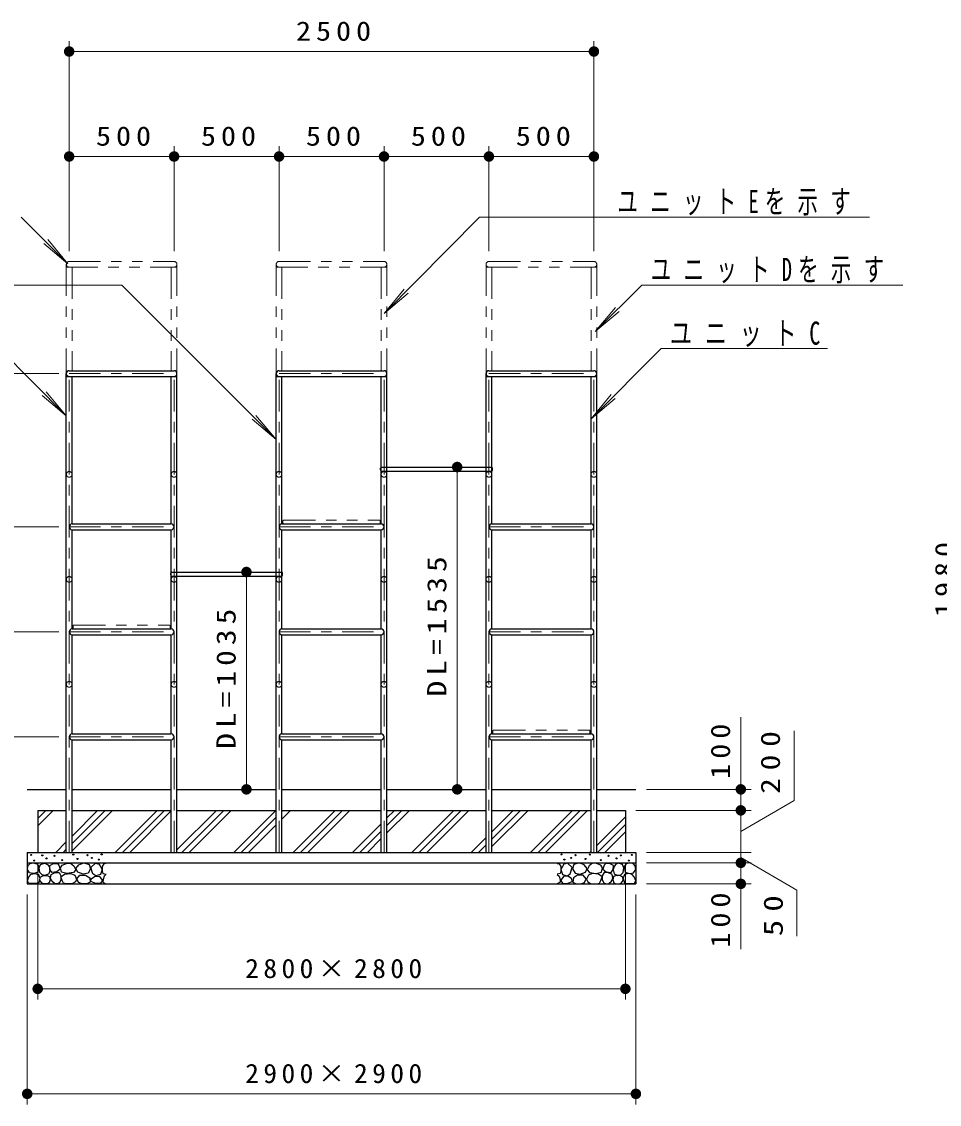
# Model space of a CAD drawing. Units: millimetres on the paper, scale 1:50. Extents: x -365 to 0, y -12 to 257.
# Drawn here: x -307.5 to -220, y 57.8 to 161 of the extents above; entities that cross this region are included whole.
import ezdxf

# ---------------------------------------------------------------- set-up
doc = ezdxf.new("R2010")
doc.units = ezdxf.units.MM
for name, pattern in [('USER1', [4.5, 2.5, -2]), ('USER2', [6, 3, -1, 1, -1]), ('USER3', [8, 3, -1, 1, -1, 1, -1])]:
    doc.linetypes.add(name, pattern=pattern)
doc.layers.add('LY_3', color=7, linetype='Continuous', lineweight=25)
doc.styles.add('ＭＳ ゴシック', font='')
doc.styles.get('ＭＳ ゴシック').set_extended_font_data('MS Gothic')

# ---------------------------------------------------------------- blocks, each defined once
blk = doc.blocks.new('filled_dot')
at = {"color": 0, "linetype": 'Continuous', "lineweight": -2, "const_width": 1.25}
blk.add_lwpolyline([(-0.625, 0, 1), (0.625, 0, 1)], format="xyb", close=True, dxfattribs=at)

msp = doc.modelspace()

# ---------------------------------------------------------------- linework, layer by layer
at = {"layer": 'LY_3', "lineweight": 13}
for p, q in [((-302.952, 149.115), (-302.952, 159.115)), ((-252.952, 149.115), (-252.952, 159.115)), ((-302.952, 158.115), (-252.952, 158.115)), ((-302.952, 139.115), (-302.952, 149.115)), ((-292.952, 139.115), (-292.952, 149.115)), ((-292.952, 139.115), (-292.952, 149.115)), ((-282.952, 139.115), (-282.952, 149.115)), ((-282.952, 139.115), (-282.952, 149.115)), ((-272.952, 139.115), (-272.952, 149.115)), ((-272.952, 139.115), (-272.952, 149.115)), ((-262.952, 139.115), (-262.952, 149.115)), ((-262.952, 139.115), (-262.952, 149.115)), ((-252.952, 139.115), (-252.952, 149.115)), ((-302.952, 148.115), (-292.952, 148.115)), ((-292.952, 148.115), (-282.952, 148.115)), ((-282.952, 148.115), (-272.952, 148.115)), ((-272.952, 148.115), (-262.952, 148.115)), ((-262.952, 148.115), (-252.952, 148.115)), ((-307.512, 142.343), (-303.073, 137.904)), ((-263.85, 142.343), (-272.952, 133.165)), ((-263.85, 142.343), (-226.702, 142.343)), ((-303.073, 137.904), (-305.371, 139.832)), ((-303.073, 137.904), (-305.001, 140.202)), ((-323.613, 135.876), (-297.936, 135.876)), ((-297.936, 135.876), (-283.224, 121.164)), ((-272.952, 133.165), (-271.034, 135.471)), ((-272.952, 133.165), (-270.662, 135.102)), ((-248.393, 135.876), (-252.832, 131.436)), ((-248.393, 135.876), (-223.529, 135.876)), ((-252.832, 131.436), (-250.904, 133.735)), ((-252.832, 131.436), (-250.534, 133.365)), ((-309.629, 129.819), (-303.224, 123.414)), ((-246.547, 129.819), (-253.224, 123.142)), ((-246.547, 129.819), (-230.696, 129.819)), ((-303.952, 127.443), (-314.224, 127.443)), ((-303.224, 123.414), (-305.522, 125.342)), ((-303.224, 123.414), (-305.153, 125.712)), ((-253.224, 123.142), (-251.296, 125.44)), ((-253.224, 123.142), (-250.926, 125.07)), ((-283.224, 121.164), (-285.522, 123.093)), ((-283.224, 121.164), (-285.153, 123.463)), ((-265.979, 87.843), (-265.979, 118.541)), ((-303.952, 112.843), (-314.224, 112.843)), ((-303.952, 112.843), (-314.224, 112.843)), ((-286.062, 87.843), (-286.062, 108.541)), ((-303.952, 102.843), (-314.224, 102.843)), ((-303.952, 102.843), (-314.224, 102.843)), ((-238.952, 94.709), (-238.952, 85.843)), ((-303.952, 92.843), (-314.224, 92.843)), ((-233.877, 86.773), (-233.877, 93.405)), ((-247.952, 87.843), (-237.952, 87.843)), ((-238.952, 83.843), (-233.877, 86.773)), ((-305.952, 84.371), (-304.48, 85.843)), ((-305.952, 85.078), (-305.187, 85.843)), ((-305.952, 85.785), (-305.895, 85.843)), ((-302.68, 81.986), (-298.823, 85.843)), ((-302.68, 82.693), (-299.531, 85.843)), ((-302.68, 83.4), (-300.238, 85.843)), ((-298.581, 81.843), (-294.581, 85.843)), ((-297.874, 81.843), (-293.874, 85.843)), ((-297.167, 81.843), (-293.224, 85.785)), ((-292.68, 82.086), (-288.924, 85.843)), ((-292.217, 81.843), (-288.217, 85.843)), ((-291.51, 81.843), (-287.51, 85.843)), ((-287.267, 81.843), (-283.267, 85.843)), ((-282.68, 85.015), (-281.853, 85.843)), ((-282.68, 85.722), (-282.56, 85.843)), ((-281.61, 81.843), (-277.61, 85.843)), ((-280.903, 81.843), (-276.903, 85.843)), ((-280.196, 81.843), (-276.196, 85.843)), ((-272.68, 83.701), (-270.539, 85.843)), ((-272.68, 84.409), (-271.246, 85.843)), ((-272.68, 85.116), (-271.953, 85.843)), ((-270.297, 81.843), (-266.297, 85.843)), ((-269.589, 81.843), (-265.589, 85.843)), ((-268.882, 81.843), (-264.882, 85.843)), ((-262.68, 82.388), (-259.226, 85.843)), ((-262.68, 83.095), (-259.933, 85.843)), ((-262.68, 83.802), (-260.64, 85.843)), ((-258.983, 81.843), (-254.983, 85.843)), ((-258.276, 81.843), (-254.276, 85.843)), ((-257.569, 81.843), (-253.569, 85.843)), ((-248.952, 85.843), (-237.952, 85.843)), ((-248.952, 85.843), (-237.952, 85.843)), ((-238.952, 85.843), (-238.952, 81.843)), ((-286.56, 81.843), (-283.224, 85.178)), ((-275.953, 81.843), (-273.224, 84.572)), ((-252.68, 82.488), (-249.952, 85.216)), ((-285.853, 81.843), (-283.224, 84.471)), ((-275.246, 81.843), (-273.224, 83.865)), ((-252.619, 81.843), (-249.952, 84.509)), ((-251.912, 81.843), (-249.952, 83.802)), ((-304.238, 81.843), (-303.224, 82.856)), ((-274.539, 81.843), (-273.224, 83.157)), ((-264.64, 81.843), (-263.224, 83.258)), ((-263.933, 81.843), (-263.224, 82.551)), ((-303.531, 81.843), (-303.224, 82.149)), ((-263.226, 81.843), (-263.224, 81.844)), ((-253.326, 81.843), (-253.224, 81.944)), ((-247.952, 81.843), (-237.952, 81.843)), ((-247.952, 81.843), (-237.952, 81.843)), ((-238.952, 81.843), (-238.952, 80.843)), ((-305.952, 80.843), (-305.952, 67.843)), ((-249.952, 80.843), (-249.952, 67.843)), ((-247.952, 80.843), (-237.952, 80.843)), ((-247.952, 80.843), (-237.952, 80.843)), ((-238.952, 81.343), (-233.604, 78.254)), ((-238.952, 80.843), (-238.952, 72.63)), ((-247.952, 78.843), (-237.952, 78.843)), ((-306.952, 77.843), (-306.952, 57.843)), ((-248.952, 77.843), (-248.952, 57.843)), ((-233.604, 78.254), (-233.604, 73.858)), ((-249.952, 68.843), (-305.952, 68.843)), ((-248.952, 58.843), (-306.952, 58.843))]:
    msp.add_line(p, q, dxfattribs=at)
at = {"layer": 'LY_3', "linetype": 'USER3', "lineweight": 13}
for p, q in [((-303.224, 137.843), (-303.224, 127.443)), ((-303.224, 137.571), (-292.68, 137.571)), ((-302.952, 138.115), (-292.952, 138.115)), ((-302.68, 137.571), (-302.68, 127.715)), ((-293.224, 137.571), (-293.224, 127.715)), ((-292.68, 137.843), (-292.68, 127.443)), ((-283.224, 137.843), (-283.224, 127.443)), ((-283.224, 137.571), (-272.68, 137.571)), ((-282.952, 138.115), (-272.952, 138.115)), ((-282.68, 137.571), (-282.68, 127.715)), ((-273.224, 137.571), (-273.224, 127.715)), ((-272.68, 137.843), (-272.68, 127.443)), ((-263.224, 137.843), (-263.224, 127.443)), ((-263.224, 137.571), (-252.68, 137.571)), ((-262.952, 138.115), (-252.952, 138.115)), ((-262.68, 137.571), (-262.68, 127.715)), ((-253.224, 137.571), (-253.224, 127.715)), ((-252.68, 137.843), (-252.68, 127.443)), ((-282.48, 113.495), (-273.424, 113.495)), ((-282.58, 113.215), (-282.58, 113.395)), ((-273.324, 113.215), (-273.324, 113.395)), ((-302.58, 103.215), (-302.58, 103.395)), ((-302.48, 103.495), (-293.424, 103.495)), ((-293.324, 103.215), (-293.324, 103.395)), ((-262.58, 93.215), (-262.58, 93.395)), ((-262.48, 93.495), (-253.424, 93.495)), ((-253.324, 93.215), (-253.324, 93.395))]:
    msp.add_line(p, q, dxfattribs=at)
at = {"layer": 'LY_3'}
for p, q in [((-303.224, 81.843), (-303.224, 127.443)), ((-303.224, 127.171), (-292.68, 127.171)), ((-302.952, 127.715), (-292.952, 127.715)), ((-302.68, 113.115), (-302.68, 127.171)), ((-293.224, 113.115), (-293.224, 127.171)), ((-292.68, 81.843), (-292.68, 127.443)), ((-283.224, 81.843), (-283.224, 127.443)), ((-283.224, 127.171), (-272.68, 127.171)), ((-282.952, 127.715), (-272.952, 127.715)), ((-282.68, 113.115), (-282.68, 127.171)), ((-273.224, 113.115), (-273.224, 127.171)), ((-272.68, 81.843), (-272.68, 127.443)), ((-263.224, 81.843), (-263.224, 127.443)), ((-263.224, 127.171), (-252.68, 127.171)), ((-262.952, 127.715), (-252.952, 127.715)), ((-262.68, 113.115), (-262.68, 127.171)), ((-253.224, 113.115), (-253.224, 127.171)), ((-252.68, 81.843), (-252.68, 127.443)), ((-273.28, 118.261), (-273.28, 118.441)), ((-273.18, 118.541), (-262.724, 118.541)), ((-273.18, 118.161), (-262.724, 118.161)), ((-262.624, 118.261), (-262.624, 118.441)), ((-302.68, 113.115), (-293.224, 113.115)), ((-302.68, 112.571), (-293.224, 112.571)), ((-302.68, 103.115), (-302.68, 112.571)), ((-293.224, 103.115), (-293.224, 112.571)), ((-282.68, 113.115), (-273.224, 113.115)), ((-282.68, 103.115), (-282.68, 112.571)), ((-282.68, 112.571), (-273.224, 112.571)), ((-273.224, 103.115), (-273.224, 112.571)), ((-262.68, 113.115), (-253.224, 113.115)), ((-262.68, 103.115), (-262.68, 112.571)), ((-262.68, 112.571), (-253.224, 112.571)), ((-253.224, 103.115), (-253.224, 112.571)), ((-293.28, 108.261), (-293.28, 108.441)), ((-293.18, 108.541), (-282.724, 108.541)), ((-282.624, 108.261), (-282.624, 108.441)), ((-293.18, 108.161), (-282.724, 108.161)), ((-302.68, 103.115), (-293.224, 103.115)), ((-282.68, 103.115), (-273.224, 103.115)), ((-262.68, 103.115), (-253.224, 103.115)), ((-302.68, 93.115), (-302.68, 102.571)), ((-302.68, 102.571), (-293.224, 102.571)), ((-293.224, 93.115), (-293.224, 102.571)), ((-282.68, 102.571), (-273.224, 102.571)), ((-282.68, 93.115), (-282.68, 102.571)), ((-273.224, 93.115), (-273.224, 102.571)), ((-262.68, 102.571), (-253.224, 102.571)), ((-262.68, 93.115), (-262.68, 102.571)), ((-253.224, 93.115), (-253.224, 102.571)), ((-302.68, 93.115), (-293.224, 93.115)), ((-282.68, 93.115), (-273.224, 93.115)), ((-262.68, 93.115), (-253.224, 93.115)), ((-302.68, 92.571), (-293.224, 92.571)), ((-302.68, 81.843), (-302.68, 92.571)), ((-293.224, 81.843), (-293.224, 92.571)), ((-282.68, 92.571), (-273.224, 92.571)), ((-282.68, 81.843), (-282.68, 92.571)), ((-273.224, 81.843), (-273.224, 92.571)), ((-262.68, 92.571), (-253.224, 92.571)), ((-262.68, 81.843), (-262.68, 92.571)), ((-253.224, 81.843), (-253.224, 92.571)), ((-306.952, 87.843), (-303.224, 87.843)), ((-302.68, 87.843), (-293.224, 87.843)), ((-292.68, 87.843), (-283.224, 87.843)), ((-282.68, 87.843), (-273.224, 87.843)), ((-272.68, 87.843), (-263.224, 87.843)), ((-262.68, 87.843), (-253.224, 87.843)), ((-252.68, 87.843), (-248.952, 87.843)), ((-305.952, 85.843), (-305.952, 81.843)), ((-305.952, 85.843), (-303.224, 85.843)), ((-302.68, 85.843), (-293.224, 85.843)), ((-292.68, 85.843), (-283.224, 85.843)), ((-282.68, 85.843), (-273.224, 85.843)), ((-272.68, 85.843), (-263.224, 85.843)), ((-262.68, 85.843), (-253.224, 85.843)), ((-252.68, 85.843), (-249.952, 85.843)), ((-249.952, 85.843), (-249.952, 81.843)), ((-306.952, 81.843), (-306.952, 78.843)), ((-306.952, 81.843), (-248.952, 81.843)), ((-248.952, 81.843), (-248.952, 78.843)), ((-306.952, 80.843), (-248.952, 80.843)), ((-306.952, 78.843), (-248.952, 78.843))]:
    msp.add_line(p, q, dxfattribs=at)
at = {"layer": 'LY_3', "linetype": 'USER2', "lineweight": 13}
for p, q in [((-302.952, 81.843), (-302.952, 127.443)), ((-302.952, 127.443), (-292.952, 127.443)), ((-292.952, 81.843), (-292.952, 127.443)), ((-282.952, 127.443), (-272.952, 127.443)), ((-282.952, 81.843), (-282.952, 127.443)), ((-272.952, 81.843), (-272.952, 127.443)), ((-262.952, 127.443), (-252.952, 127.443)), ((-262.952, 81.843), (-262.952, 127.443)), ((-252.952, 81.843), (-252.952, 127.443)), ((-302.952, 112.843), (-292.952, 112.843)), ((-282.952, 112.843), (-272.952, 112.843)), ((-262.952, 112.843), (-252.952, 112.843)), ((-302.952, 102.843), (-292.952, 102.843)), ((-282.952, 102.843), (-272.952, 102.843)), ((-262.952, 102.843), (-252.952, 102.843)), ((-302.952, 92.843), (-292.952, 92.843)), ((-282.952, 92.843), (-272.952, 92.843)), ((-262.952, 92.843), (-252.952, 92.843))]:
    msp.add_line(p, q, dxfattribs=at)
at = {"layer": 'LY_3'}
for points in [[(-306.388, 79.831), (-306.741, 79.901), (-306.938, 80.202), (-306.892, 80.567), (-306.683, 80.77), (-306.371, 80.833), (-306.035, 80.758), (-305.843, 80.497), (-305.936, 79.959), (-306.203, 79.849)], [(-305.238, 79.651), (-305.516, 79.697), (-305.737, 79.929), (-305.806, 80.369), (-305.684, 80.699), (-305.296, 80.821), (-305.007, 80.699), (-304.839, 80.444), (-304.804, 80.166), (-304.891, 79.79)], [(-304.136, 79.981), (-304.59, 79.935), (-304.783, 80.219), (-304.806, 80.605), (-304.454, 80.775), (-304.079, 80.775), (-303.943, 80.628), (-303.807, 80.231)], [(-303.161, 79.844), (-303.681, 79.948), (-303.785, 80.353), (-303.629, 80.634), (-303.213, 80.79), (-302.829, 80.821), (-302.497, 80.572), (-302.32, 80.177), (-302.528, 79.917)], [(-301.634, 79.761), (-302.143, 79.959), (-302.309, 80.312), (-302.019, 80.665), (-301.561, 80.842), (-301.042, 80.675), (-300.907, 80.26), (-301.156, 79.865)], [(-300.399, 79.605), (-300.69, 79.803), (-300.887, 80.405), (-300.44, 80.8), (-300.087, 80.707), (-299.807, 80.198), (-299.952, 79.74)], [(-255.506, 79.605), (-255.215, 79.803), (-255.018, 80.405), (-255.464, 80.8), (-255.818, 80.707), (-256.098, 80.198), (-255.953, 79.74)], [(-254.271, 79.761), (-253.761, 79.959), (-253.595, 80.312), (-253.886, 80.665), (-254.343, 80.842), (-254.863, 80.675), (-254.998, 80.26), (-254.749, 79.865)], [(-252.743, 79.844), (-252.224, 79.948), (-252.12, 80.353), (-252.276, 80.634), (-252.691, 80.79), (-253.076, 80.821), (-253.408, 80.572), (-253.585, 80.177), (-253.377, 79.917)], [(-251.769, 79.981), (-251.315, 79.935), (-251.122, 80.219), (-251.099, 80.605), (-251.451, 80.775), (-251.825, 80.775), (-251.962, 80.628), (-252.098, 80.231)], [(-250.666, 79.651), (-250.388, 79.697), (-250.168, 79.929), (-250.099, 80.369), (-250.22, 80.699), (-250.608, 80.821), (-250.898, 80.699), (-251.066, 80.444), (-251.101, 80.166), (-251.014, 79.79)], [(-249.517, 79.831), (-249.163, 79.901), (-248.966, 80.202), (-249.013, 80.567), (-249.221, 80.77), (-249.534, 80.833), (-249.87, 80.758), (-250.061, 80.497), (-249.969, 79.959), (-249.702, 79.849)], [(-306.515, 78.864), (-306.817, 78.904), (-306.938, 79.142), (-306.805, 79.507), (-306.579, 79.773), (-306.226, 79.825), (-305.872, 79.733), (-305.757, 79.397), (-305.855, 78.945), (-306.15, 78.876)], [(-305.316, 78.858), (-305.536, 78.893), (-305.745, 79.171), (-305.71, 79.466), (-305.409, 79.623), (-305.096, 79.652), (-304.818, 79.53), (-304.766, 79.217), (-304.853, 78.939), (-305.033, 78.858)], [(-304.133, 78.854), (-304.36, 78.888), (-304.621, 79.093), (-304.746, 79.399), (-304.678, 79.74), (-304.292, 79.921), (-303.918, 79.91), (-303.747, 79.615), (-303.747, 79.217), (-303.884, 78.945)], [(-303.224, 78.857), (-303.494, 78.909), (-303.629, 79.158), (-303.733, 79.522), (-303.4, 79.751), (-302.798, 79.813), (-302.424, 79.678), (-302.247, 79.283), (-302.361, 79.044), (-302.632, 78.888)], [(-301.8, 78.868), (-302.06, 78.961), (-302.226, 79.335), (-301.925, 79.668), (-301.395, 79.678), (-301, 79.418), (-300.938, 78.992), (-301.27, 78.857)], [(-300.398, 78.868), (-300.876, 79.065), (-300.865, 79.314), (-300.533, 79.533), (-300.096, 79.574), (-299.764, 79.158), (-300.003, 78.878)], [(-255.507, 78.868), (-255.029, 79.065), (-255.039, 79.314), (-255.372, 79.533), (-255.808, 79.574), (-256.141, 79.158), (-255.902, 78.878)], [(-254.104, 78.868), (-253.845, 78.961), (-253.678, 79.335), (-253.98, 79.668), (-254.51, 79.678), (-254.904, 79.418), (-254.967, 78.992), (-254.634, 78.857)], [(-252.681, 78.857), (-252.411, 78.909), (-252.276, 79.158), (-252.172, 79.522), (-252.504, 79.751), (-253.107, 79.813), (-253.481, 79.678), (-253.658, 79.283), (-253.543, 79.044), (-253.273, 78.888)], [(-251.771, 78.854), (-251.544, 78.888), (-251.283, 79.093), (-251.158, 79.399), (-251.226, 79.74), (-251.612, 79.921), (-251.987, 79.91), (-252.157, 79.615), (-252.157, 79.217), (-252.021, 78.945)], [(-250.588, 78.858), (-250.368, 78.893), (-250.16, 79.171), (-250.194, 79.466), (-250.496, 79.623), (-250.808, 79.652), (-251.087, 79.53), (-251.139, 79.217), (-251.052, 78.939), (-250.872, 78.858)], [(-249.389, 78.864), (-249.088, 78.904), (-248.966, 79.142), (-249.1, 79.507), (-249.326, 79.773), (-249.679, 79.825), (-250.032, 79.733), (-250.148, 79.397), (-250.05, 78.945), (-249.754, 78.876)]]:
    msp.add_lwpolyline(points, close=True, dxfattribs=at)
for points in [[(-299.447, 80.793), (-299.638, 80.764), (-299.794, 80.486), (-299.794, 80.069), (-299.754, 79.82), (-299.441, 79.768)], [(-256.458, 80.793), (-256.267, 80.764), (-256.111, 80.486), (-256.111, 80.069), (-256.151, 79.82), (-256.464, 79.768)], [(-299.447, 79.744), (-299.632, 79.571), (-299.725, 79.269), (-299.73, 78.991), (-299.452, 78.858)], [(-256.458, 79.744), (-256.273, 79.571), (-256.18, 79.269), (-256.174, 78.991), (-256.452, 78.858)]]:
    msp.add_lwpolyline(points, dxfattribs=at)
at = {"layer": 'LY_3', "linetype": 'USER1', "lineweight": 13}
for centre in [(-302.952, 117.843), (-292.952, 117.843), (-282.952, 117.843), (-272.952, 117.843), (-262.952, 117.843), (-252.952, 117.843), (-302.952, 107.843), (-292.952, 107.843), (-282.952, 107.843), (-272.952, 107.843), (-262.952, 107.843), (-252.952, 107.843), (-302.952, 97.843), (-292.952, 97.843), (-282.952, 97.843), (-272.952, 97.843), (-262.952, 97.843), (-252.952, 97.843)]:
    msp.add_circle(centre, 0.272, dxfattribs=at)
at = {"layer": 'LY_3'}
for centre in [(-306.564, 81.603), (-305.512, 81.551), (-304.339, 81.513), (-302.557, 81.626), (-301.196, 81.573), (-299.858, 81.649), (-256.046, 81.649), (-254.708, 81.573), (-253.348, 81.626), (-251.566, 81.513), (-250.393, 81.551), (-249.341, 81.603), (-306.278, 81.062), (-305.113, 81.273), (-303.61, 81.107), (-302.159, 81.213), (-300.79, 81.318), (-300.136, 81.152), (-255.768, 81.152), (-255.114, 81.318), (-253.746, 81.213), (-252.295, 81.107), (-250.791, 81.273), (-249.626, 81.062)]:
    msp.add_circle(centre, 0.05, dxfattribs=at)
at = {"layer": 'LY_3', "linetype": 'USER3', "lineweight": 13}
for centre, radius, start, end in [((-302.952, 137.843), 0.272, 90, 270), ((-292.952, 137.843), 0.272, 270, 90), ((-282.952, 137.843), 0.272, 90, 270), ((-272.952, 137.843), 0.272, 270, 90), ((-262.952, 137.843), 0.272, 90, 270), ((-252.952, 137.843), 0.272, 270, 90), ((-282.48, 113.395), 0.1, 90, 180), ((-273.424, 113.395), 0.1, 0, 90), ((-282.48, 113.215), 0.1, 180, 270), ((-273.424, 113.215), 0.1, 270, 0), ((-302.48, 103.395), 0.1, 90, 180), ((-302.48, 103.215), 0.1, 180, 270), ((-293.424, 103.395), 0.1, 0, 90), ((-293.424, 103.215), 0.1, 270, 0), ((-262.48, 93.395), 0.1, 90, 180), ((-262.48, 93.215), 0.1, 180, 270), ((-253.424, 93.395), 0.1, 0, 90), ((-253.424, 93.215), 0.1, 270, 0)]:
    msp.add_arc(centre, radius, start, end, dxfattribs=at)
at = {"layer": 'LY_3'}
for centre, radius, start, end in [((-302.952, 127.443), 0.272, 90, 270), ((-292.952, 127.443), 0.272, 270, 90), ((-282.952, 127.443), 0.272, 90, 270), ((-272.952, 127.443), 0.272, 270, 90), ((-262.952, 127.443), 0.272, 90, 270), ((-252.952, 127.443), 0.272, 270, 90), ((-273.18, 118.441), 0.1, 90, 180), ((-273.18, 118.261), 0.1, 180, 270), ((-262.724, 118.441), 0.1, 0, 90), ((-262.724, 118.261), 0.1, 270, 0), ((-302.68, 112.843), 0.272, 90, 270), ((-293.224, 112.843), 0.272, 270, 90), ((-282.68, 112.843), 0.272, 90, 270), ((-273.224, 112.843), 0.272, 270, 90), ((-262.68, 112.843), 0.272, 90, 270), ((-253.224, 112.843), 0.272, 270, 90), ((-293.18, 108.441), 0.1, 90, 180), ((-282.724, 108.441), 0.1, 0, 90), ((-293.18, 108.261), 0.1, 180, 270), ((-282.724, 108.261), 0.1, 270, 0), ((-302.68, 102.843), 0.272, 90, 270), ((-293.224, 102.843), 0.272, 270, 90), ((-282.68, 102.843), 0.272, 90, 270), ((-273.224, 102.843), 0.272, 270, 90), ((-262.68, 102.843), 0.272, 90, 270), ((-253.224, 102.843), 0.272, 270, 90), ((-302.68, 92.843), 0.272, 90, 270), ((-293.224, 92.843), 0.272, 270, 90), ((-282.68, 92.843), 0.272, 90, 270), ((-273.224, 92.843), 0.272, 270, 90), ((-262.68, 92.843), 0.272, 90, 270), ((-253.224, 92.843), 0.272, 270, 90)]:
    msp.add_arc(centre, radius, start, end, dxfattribs=at)

# ---------------------------------------------------------------- block references
at = {"layer": 'LY_3', "lineweight": 13, "xscale": 0.4, "yscale": 0.4}
for p in [(-302.952, 158.115), (-302.952, 148.115), (-292.952, 148.115), (-282.952, 148.115), (-272.952, 148.115), (-262.952, 148.115), (-305.952, 68.843), (-306.952, 58.843)]:
    msp.add_blockref('filled_dot', p, dxfattribs=at)
for p, rotation in [((-252.952, 158.115), 180), ((-292.952, 148.115), 180), ((-282.952, 148.115), 180), ((-272.952, 148.115), 180), ((-262.952, 148.115), 180), ((-252.952, 148.115), 180), ((-265.979, 118.541), 270), ((-286.062, 108.541), 270), ((-286.062, 87.843), 90), ((-265.979, 87.843), 90), ((-238.952, 87.843), 270), ((-238.952, 85.843), 90), ((-238.952, 80.843), 270), ((-238.952, 78.843), 90), ((-249.952, 68.843), 180), ((-248.952, 58.843), 180)]:
    msp.add_blockref('filled_dot', p, dxfattribs=dict(at, rotation=rotation))

# ---------------------------------------------------------------- texts
at = {"layer": 'LY_3', "style": 'ＭＳ ゴシック'}
for s, insert, char_height, attachment_point in [('\\T1.33;\\W1.15;2500', (-277.525, 159.115), 1.833, 8), ('\\T1.33;\\W1.15;500', (-297.536, 149.115), 1.833, 8), ('\\T1.33;\\W1.15;500', (-287.536, 149.115), 1.833, 8), ('\\T1.33;\\W1.15;500', (-277.536, 149.115), 1.833, 8), ('\\T1.33;\\W1.15;500', (-267.536, 149.115), 1.833, 8), ('\\T1.33;\\W1.15;500', (-257.536, 149.115), 1.833, 8), ('\\T1.6;\\W0.65;ユニットEを示す', (-250.702, 142.493), 2.199, 7), ('\\T1.6;\\W0.65;ユニットDを示す', (-247.529, 136.026), 2.199, 7), ('\\T1.58;\\W0.7;ユニットC', (-245.696, 129.969), 2.199, 7), ('\\T1.32;\\W1.05;2800×2800', (-277.539, 69.843), 1.833, 8), ('\\T1.32;\\W1.05;2900×2900', (-277.539, 59.843), 1.833, 8)]:
    msp.add_mtext(s, dxfattribs=dict(at, insert=insert, char_height=char_height, attachment_point=attachment_point))
at = {"layer": 'LY_3', "char_height": 1.833, "rotation": 90, "style": 'ＭＳ ゴシック'}
for s, insert, attachment_point in [('\\T1.33;\\W1.15;1980', (-218.593, 108.066), 8), ('\\T1.32;\\W1.2;DL=1535', (-266.979, 103.603), 8), ('\\T1.32;\\W1.2;DL=1035', (-287.062, 98.614), 8), ('\\T1.33;\\W1.15;100', (-239.952, 91.709), 8), ('\\T1.5;\\W1.2;200', (-236.127, 87.405), 4), ('\\T1.33;\\W1.15;100', (-239.952, 75.63), 8), ('\\T1.5;\\W1.25;50', (-235.854, 73.858), 4)]:
    msp.add_mtext(s, dxfattribs=dict(at, insert=insert, attachment_point=attachment_point))

doc.saveas('drawing.dxf')
